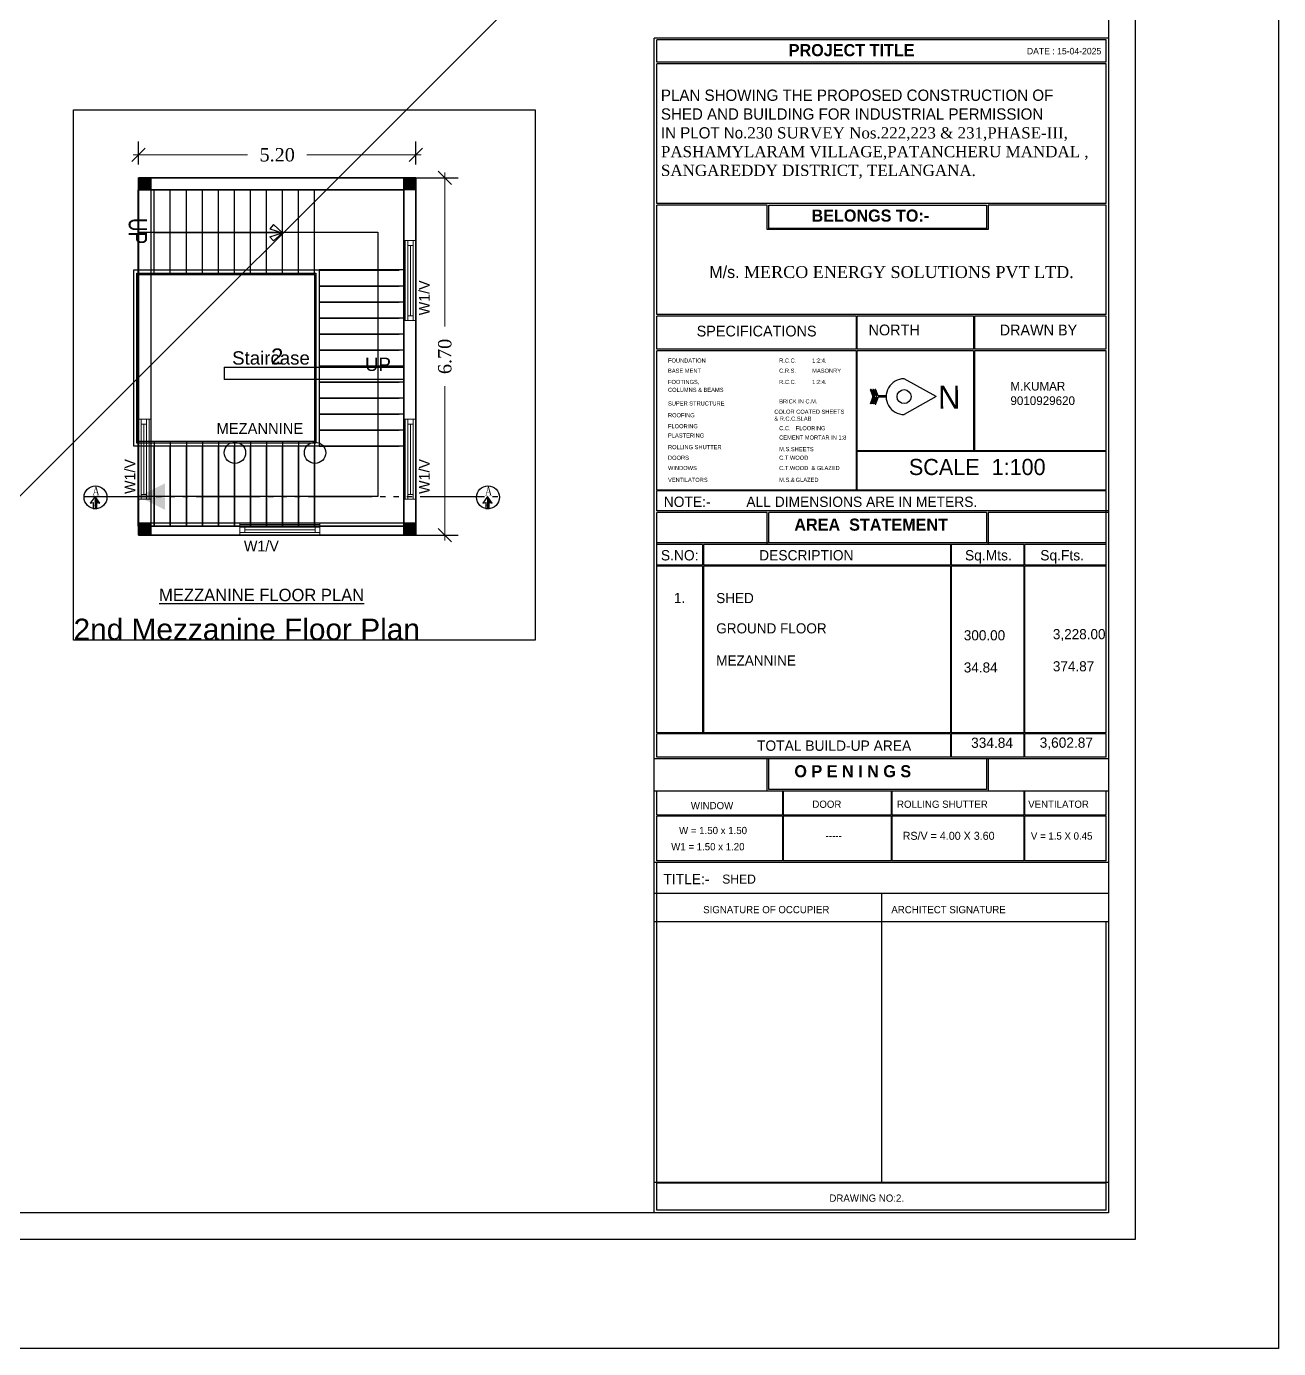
# Model space of a CAD drawing. Header units: metres. Extents: x 4203 to 4342, y -2959 to -2859.
# Drawn here: x 4313.82 to 4337.29, y -2916.38 to -2891.61 of the extents above; entities that cross this region are included whole.
import ezdxf

# ---------------------------------------------------------------- set-up
doc = ezdxf.new("R2010")
doc.units = ezdxf.units.M
doc.header["$LTSCALE"] = 0.1
doc.linetypes.add('ACAD_ISO06W100', pattern=[36, 24, -3, 0, -3, 0, -3, 0, -3])
doc.linetypes.add('PHANTOM2', pattern=[1.25, 0.625, -0.125, 0.125, -0.125, 0.125, -0.125])
doc.layers.get('0').update_dxf_attribs({"true_color": 0xffffff})
for name, color, linetype, true_color in [('__BN_BuildingPlan', 52, 'Continuous', 0xbdbd00), ('__BN_DirectionRef', 7, 'Continuous', 0x808000), ('__BN_FloorPlan', 153, 'Continuous', 0x7e9dbd), ('__BN_SpecialUseBUAOutline', 213, 'Continuous', 0xbd7ebd), ('__BN_StairCase', 6, 'Continuous', 0xff00ff), ('__BN_StaircaseDirection', 7, 'Continuous', 0xff7fff), ('__BN_UnitBUA', 191, 'Continuous', 0xd4aaff)]:
    doc.layers.add(name, color=color, linetype=linetype, true_color=true_color)
doc.layers.add('DW', color=21, linetype='Continuous', lineweight=9)
doc.styles.add('1000', font='swisscl.ttf')
doc.styles.add('1000F', font='swisscl.ttf', dxfattribs={"height": 1000})
doc.styles.add('2', font='swisscl.ttf', dxfattribs={"height": 2.5})
doc.styles.add('BuildNowFont', font='arial.ttf')
doc.styles.add('PreDCRFont', font='times.ttf', dxfattribs={"height": 0.25})
doc.styles.get("Standard").update_dxf_attribs({"font": 'times.ttf'})
doc.styles.add('style6', font='times.ttf')
doc.dimstyles.new('1000F', dxfattribs={"dimscale": 100, "dimtxt": 6, "dimasz": 3, "dimexe": 0, "dimexo": 0, "dimgap": 2, "dimtad": 3, "dimdec": 0, "dimzin": 3, "dimdsep": 46, "dimtxsty": '1000', "dimblk": 'OBLIQUE', "dimcen": 0, "dimdle": 0.1, "dimse1": 1, "dimse2": 1, "dimclrd": 256, "dimclre": 13, "dimclrt": 6, "dimadec": 0, "dimazin": 0, "dimtfac": 1, "dimtdec": 0, "dimtix": 1, "dimtofl": 0, "dimtmove": 2, "dimatfit": 3, "dimldrblk": 'OBLIQUE', "dimfxl": 2, "dimfxlon": 1, "dimtolj": 1, "dimtzin": 3, "dimlwd": -1, "dimlwe": -1, "dimarcsym": 0})
doc.dimstyles.new('PDCR-PLOT-INT', dxfattribs={"dimtxt": 0.25, "dimasz": 0.25, "dimexe": 0.25, "dimexo": 0.25, "dimgap": 0.25, "dimtad": 0, "dimzin": 0, "dimdsep": 46, "dimtxsty": 'PreDCRFont', "dimblk": 'OBLIQUE', "dimcen": 0.5, "dimdle": 0.1000000014901161, "dimadec": 0, "dimazin": 0, "dimtfac": 1, "dimtix": 1, "dimtofl": 0, "dimtmove": 1, "dimatfit": 1, "dimfxl": 1, "dimtolj": 1, "dimtzin": 0, "dimlwd": 15, "dimarcsym": 0})

# ---------------------------------------------------------------- blocks, each defined once
blk = doc.blocks.new('W W1 V')
at = {"layer": 'DW'}
for p, q in [((0, -0.2299999217502773), (0, 0)), ((1.5, -0.2299999217502773), (1.5, 0)), ((0, -0.02999992179684341), (1.5, -0.02999992175027727)), ((0, -0.2299999217968434), (3.673940397442059e-16, -0.02999992179684341)), ((0, -0.07999992179684341), (1.5, -0.07999992175027727)), ((0, -0.1799999217968434), (1.5, -0.1799999217502773)), ((0, -0.2299999217968434), (1.5, -0.2299999217502773)), ((0.0910640062461231, -0.07999992179684341), (0.0910640062461231, -0.1799999217968434)), ((0.0910640062461231, -0.1299999217968434), (1.408935993753877, -0.1299999217502773)), ((1.408935993753877, -0.07999992175027734), (1.408935993753876, -0.1799999217502773)), ((1.5, -0.2299999217502773), (1.5, -0.02999992175027727))]:
    blk.add_line(p, q, dxfattribs=at)
blk = doc.blocks.new('_Oblique')
at = {"color": 0, "linetype": 'ByBlock', "lineweight": -2}
blk.add_line((-0.5, -0.5), (0.5, 0.5), dxfattribs=at)
blk = doc.blocks.new('*D32')
at = {"color": 0, "lineweight": -2, "transparency": 16777216}
for p, q in [((4315.922834547734, -2894.189798440183), (4315.922834547734, -2893.763308273722)), ((4321.122834547717, -2894.189798440183), (4321.122834547717, -2893.763308273722))]:
    blk.add_line(p, q, dxfattribs=at)
at = {"color": 0, "lineweight": 15, "transparency": 16777216}
for p, q in [((4315.822834546244, -2894.013308273722), (4317.96524622761, -2894.013308273722)), ((4321.222834549207, -2894.013308273722), (4319.080422867841, -2894.013308273722))]:
    blk.add_line(p, q, dxfattribs=at)
at = {"layer": 'Defpoints', "color": 0, "transparency": 16777216}
for p in [(4315.922834547734, -2894.013308273722), (4315.922834547734, -2894.439798440183), (4321.122834547717, -2894.439798440183)]:
    blk.add_point(p, dxfattribs=at)
at = {"color": 0, "lineweight": 15, "transparency": 16777216, "xscale": 0.25, "yscale": 0.25, "zscale": 0.25, "rotation": 180}
blk.add_blockref('_Oblique', (4315.922834547734, -2894.013308273722), dxfattribs=at)
at = {"color": 0, "lineweight": 15, "transparency": 16777216, "xscale": 0.25, "yscale": 0.25, "zscale": 0.25}
blk.add_blockref('_Oblique', (4321.122834547717, -2894.013308273722), dxfattribs=at)
at = {"color": 0, "transparency": 16777216, "insert": (4318.522834547725, -2894.013308273722), "char_height": 0.25, "attachment_point": 5, "style": 'PreDCRFont'}
blk.add_mtext('\\A1;5.20', dxfattribs=at)
blk = doc.blocks.new('*D33')
at = {"color": 0, "lineweight": -2, "transparency": 16777216}
for p, q in [((4320.760092788291, -2894.439798440183), (4321.9154289764, -2894.439798440183)), ((4320.433584358505, -2901.139798440183), (4321.9154289764, -2901.139798440183))]:
    blk.add_line(p, q, dxfattribs=at)
at = {"color": 0, "lineweight": 15, "transparency": 16777216}
for p, q in [((4321.6654289764, -2894.339798438693), (4321.6654289764, -2897.231308894401)), ((4321.6654289764, -2901.239798441673), (4321.6654289764, -2898.348287985966))]:
    blk.add_line(p, q, dxfattribs=at)
at = {"layer": 'Defpoints', "color": 0, "transparency": 16777216}
for p in [(4320.510092788291, -2894.439798440183), (4320.183584358505, -2901.139798440183), (4321.6654289764, -2901.139798440183)]:
    blk.add_point(p, dxfattribs=at)
at = {"color": 0, "lineweight": 15, "transparency": 16777216, "xscale": 0.25, "yscale": 0.25, "zscale": 0.25}
for p, rotation in [((4321.6654289764, -2894.439798440183), 90), ((4321.6654289764, -2901.139798440183), 270)]:
    blk.add_blockref('_Oblique', p, dxfattribs=dict(at, rotation=rotation))
at = {"color": 0, "transparency": 16777216, "insert": (4321.665428976398, -2897.789798440184), "char_height": 0.25, "attachment_point": 5, "rotation": 90, "style": 'PreDCRFont'}
blk.add_mtext('\\A1;6.70', dxfattribs=at)

msp = doc.modelspace()

# ---------------------------------------------------------------- hatches: boundary and pattern name
h = msp.add_hatch(color=1)
h.dxf.hatch_style = 1
h.paths.add_polyline_path([(4316.152834547715, -2894.439798440183), (4315.922834547734, -2894.439798440183), (4315.922834547734, -2894.669798440164), (4316.152834547715, -2894.669798440164)])
h = msp.add_hatch(color=1)
h.dxf.hatch_style = 1
h.paths.add_polyline_path([(4316.152834547715, -2894.669798440164), (4316.152834547715, -2894.439798440183), (4315.922834547734, -2894.439798440183), (4315.922834547734, -2894.669798440164)])
h = msp.add_hatch(color=1)
h.dxf.hatch_style = 1
h.paths.add_polyline_path([(4321.122834547717, -2894.439798440183), (4320.892834547735, -2894.439798440183), (4320.892834547735, -2894.669798440164), (4321.122834547717, -2894.669798440164)])
h = msp.add_hatch(color=1)
h.dxf.hatch_style = 1
h.paths.add_polyline_path([(4321.122834547717, -2894.439798440183), (4320.892834547735, -2894.439798440183), (4320.892834547735, -2894.669798440164), (4321.122834547717, -2894.669798440164)])
h = msp.add_hatch(color=1)
h.dxf.hatch_style = 1
h.paths.add_polyline_path([(4321.122834547717, -2894.669798440164), (4321.122834547717, -2894.439798440183), (4320.892834547735, -2894.439798440183), (4320.892834547735, -2894.669798440164)])
at = {"linetype": 'PHANTOM2', "ltscale": 5}
h = msp.add_hatch(dxfattribs=at)
h.set_pattern_fill('ANSI31', color=21, scale=0.06441786726115702, angle=180)
h.set_pattern_definition([(224.9999999999999, (608207.5291589567, -248244.9098098904), (0.005693788846242371, -0.005693788846242382), [])])
h.paths.add_polyline_path([(4315.109349335149, -2900.4162173144), (4315.109224503223, -2900.642282832815), (4315.143043883498, -2900.642282851766), (4315.143043946802, -2900.529551584017), (4315.198553254509, -2900.539339404741)])
h = msp.add_hatch(dxfattribs=at)
h.set_pattern_fill('ANSI31', color=21, scale=0.06441786726115702, angle=180)
h.set_pattern_definition([(224.9999999999999, (608214.8835497377, -248244.9098098904), (0.005693788846242371, -0.005693788846242382), [])])
h.paths.add_polyline_path([(4322.463740116176, -2900.4162173144), (4322.46361528425, -2900.642282832815), (4322.497434664525, -2900.642282851766), (4322.497434727829, -2900.529551584017), (4322.552944035536, -2900.539339404741)])
h = msp.add_hatch(color=1)
h.dxf.hatch_style = 1
h.paths.add_polyline_path([(4316.152834547715, -2900.909798440201), (4315.922834547734, -2900.909798440201), (4315.922834547734, -2901.139798440182), (4316.152834547715, -2901.139798440182)])
h = msp.add_hatch(color=1)
h.dxf.hatch_style = 1
h.paths.add_polyline_path([(4321.122834547717, -2900.909798440201), (4320.892834547735, -2900.909798440201), (4320.892834547735, -2901.139798440182), (4321.122834547717, -2901.139798440182)])

# ---------------------------------------------------------------- linework, layer by layer
for p, q in [((4334.100665459494, -2891.824113071641), (4325.586786979319, -2891.824113071641)), ((4325.586786979319, -2913.836106667207), (4325.586786979319, -2891.824113071641)), ((4334.053587199372, -2891.855498578978), (4325.633865240169, -2891.855498580017)), ((4325.633865240169, -2892.275500549728), (4325.633865240169, -2891.855498580017)), ((4334.053587199372, -2892.275500551182), (4334.053587199372, -2891.855498578978)), ((4334.053587199372, -2892.275500551182), (4325.633865240169, -2892.275500549728)), ((4334.053587199372, -2892.306886058105), (4325.633865240169, -2892.306886057688)), ((4325.633865240169, -2894.926218900085), (4325.633865240169, -2892.306886057688)), ((4334.05358719854, -2894.926218899669), (4334.053587199372, -2892.306886058105)), ((4334.05358719854, -2894.926218899669), (4325.633865240169, -2894.926218899669)), ((4325.633865240169, -2897.004288615982), (4325.633865240169, -2894.957604406176)), ((4327.703829455081, -2894.957604406176), (4325.633865240169, -2894.957604406176)), ((4334.05358719854, -2894.957604406176), (4331.843098939587, -2894.957604406176)), ((4334.05358719854, -2897.004288615982), (4334.05358719854, -2894.957604406176)), ((4334.053587199372, -2897.004288615982), (4325.633865240169, -2897.004288615982)), ((4325.633865240169, -2897.653129637325), (4325.633865240169, -2897.035674124359)), ((4329.370994295158, -2897.035674124359), (4325.633865240169, -2897.035674124359)), ((4331.572536820076, -2897.035674124359), (4329.386687048437, -2897.035674124359)), ((4334.053587199372, -2897.035674124359), (4331.588229574317, -2897.035674124359)), ((4334.05358719854, -2897.653129638158), (4334.05358719854, -2897.035674124775)), ((4329.370994295158, -2897.653129637325), (4325.633865240169, -2897.653129637325)), ((4325.633865240169, -2900.294338822985), (4325.633865240169, -2897.684515144248)), ((4329.370994295158, -2897.684515144248), (4325.633865240169, -2897.684515144248)), ((4331.572536820076, -2897.653129637325), (4329.386687048437, -2897.653129637325)), ((4331.572536820076, -2897.684515144248), (4329.386687048437, -2897.684515144248)), ((4334.05358719854, -2897.653129637325), (4331.588229574317, -2897.653129637325)), ((4334.05358719854, -2897.684515144248), (4331.588229574317, -2897.684515144248)), ((4334.053587199372, -2899.551743478102), (4334.053587199372, -2897.684515144248)), ((4334.053587199372, -2900.294338822985), (4334.053587199372, -2899.567436231875)), ((4325.633865240169, -2900.680072449545), (4325.633865240169, -2900.310031576343)), ((4334.053587199372, -2904.845410958291), (4334.053587199372, -2900.310031576343)), ((4325.633865240169, -2904.845410958291), (4325.633865240169, -2900.711457956882)), ((4332.512707688064, -2901.312860215151), (4326.510133680617, -2901.312860215151)), ((4325.633865240169, -2905.301148222937), (4325.633865240169, -2904.861103712064)), ((4334.053587199372, -2905.301148222937), (4334.053587199372, -2904.861103712064)), ((4325.633865240169, -2906.388136980946), (4325.633865240169, -2905.933935987297)), ((4334.053587199372, -2906.388136980946), (4334.053587199372, -2905.933935987297)), ((4325.633865240169, -2907.238897175068), (4325.633865240169, -2906.403829734096)), ((4334.053587199372, -2907.238897174237), (4334.053587199372, -2906.403829734096)), ((4325.633865240169, -2913.267016428894), (4325.633865240169, -2907.27028268199)), ((4334.053587199372, -2913.267016428894), (4334.053587199372, -2908.382808572178)), ((4325.633865240169, -2913.789028407137), (4325.633865240169, -2913.282709182251)), ((4334.053587199372, -2913.789028407137), (4334.053587199372, -2913.282709182251)), ((4334.053587199372, -2913.789028407137), (4325.633865240169, -2913.789028407137)), ((4334.100665459494, -2913.836106667207), (4325.586786979319, -2913.836106667207))]:
    msp.add_line(p, q)
at = {"color": 6}
for p, q in [((4316.502919863674, -2894.439798440183, -0.1712973204666144), (4321.122834547717, -2894.439798440183)), ((4321.122834546785, -2894.669798440164), (4316.502919863674, -2894.669798440164)), ((4321.122834547717, -2897.99229843994), (4321.122834546785, -2894.669798440164)), ((4317.526584546987, -2897.992298439941), (4320.892834547716, -2897.99229843994, -0.02520143114965365)), ((4317.526584546987, -2897.992298439941), (4317.526584546987, -2898.222298439922, 0.1879708054523686)), ((4320.892834547716, -2898.222298439922), (4317.526584546986, -2898.222298439922, 0.1879708054523686))]:
    msp.add_line(p, q, dxfattribs=at)
at = {"ltscale": 1500}
for p, q in [((4315.920334547167, -2896.256048440117), (4315.920334547167, -2894.669798440182)), ((4316.220334547167, -2896.256048440117), (4316.220334547167, -2894.669798440182)), ((4316.520334547447, -2896.256048440117), (4316.520334547447, -2894.669798440182)), ((4316.820334547726, -2896.256048440117), (4316.820334547726, -2894.669798440182)), ((4317.12033454754, -2896.256048440117), (4317.12033454754, -2894.669798440182)), ((4317.420334547819, -2896.256048440117), (4317.420334547819, -2894.669798440182)), ((4317.720334547633, -2896.256048440117), (4317.720334547633, -2894.669798440182)), ((4318.020334547912, -2896.256048440117), (4318.020334547912, -2894.669798440182)), ((4318.320334547726, -2896.256048440117), (4318.320334547726, -2894.669798440182)), ((4318.620334548005, -2896.256048440117), (4318.620334548005, -2894.669798440182)), ((4318.920334547819, -2896.256048440117), (4318.920334547819, -2894.669798440182)), ((4319.220334548098, -2896.256048440117), (4319.220334548098, -2894.669798440182)), ((4318.455641464391, -2895.319057870073, -0.08591255762834782), (4318.384485921883, -2895.396131285814, -0.08591255762834782)), ((4318.384485921883, -2895.396131285814, -0.08591255762834782), (4318.620334548005, -2895.471105442265)), ((4318.384485921883, -2895.546079598249, -0.08591255762834782), (4318.620334548005, -2895.471105442265)), ((4318.620334548005, -2895.471105442265), (4318.455641464391, -2895.319057870073, -0.08591255762834782)), ((4318.620334548005, -2895.471105442265), (4318.455641464391, -2895.623153013991, -0.08591255762834782)), ((4318.455641464391, -2895.623153013991, -0.08591255762834782), (4318.384485921883, -2895.546079598249, -0.08591255762834782)), ((4320.892834547735, -2896.169798440182), (4319.3065845478, -2896.169798440182)), ((4320.892834547735, -2896.469798440462), (4319.3065845478, -2896.469798440462)), ((4320.892834547735, -2896.769798440275), (4319.3065845478, -2896.769798440275)), ((4320.892834547735, -2897.069798440555), (4319.3065845478, -2897.069798440555)), ((4320.892834547735, -2897.369798440368), (4319.3065845478, -2897.369798440368)), ((4320.892834547735, -2897.669798440648), (4319.3065845478, -2897.669798440648)), ((4320.892834547735, -2897.969798440462), (4319.3065845478, -2897.969798440462)), ((4320.892834547735, -2898.269798440741), (4319.3065845478, -2898.269798440741)), ((4320.892834547735, -2898.569798440555), (4319.3065845478, -2898.569798440555)), ((4320.892834547735, -2898.869798440834), (4319.3065845478, -2898.869798440834)), ((4320.892834547735, -2899.169798441113), (4319.3065845478, -2899.169798441113)), ((4315.920334548098, -2899.383548441179), (4315.920334548098, -2900.969798441114)), ((4316.220334548098, -2899.383548441179), (4316.220334548098, -2900.969798441114)), ((4316.520334548378, -2899.383548441179), (4316.520334548378, -2900.969798441114)), ((4316.820334548657, -2899.383548441179), (4316.820334548657, -2900.969798441114)), ((4317.120334548471, -2899.383548441179), (4317.120334548471, -2900.969798441114)), ((4317.42033454875, -2899.383548441179), (4317.42033454875, -2900.969798441114)), ((4317.720334548564, -2899.383548441179), (4317.720334548564, -2900.969798441114)), ((4318.020334548843, -2899.383548441179), (4318.020334548843, -2900.969798441114)), ((4318.320334548657, -2899.383548441179), (4318.320334548657, -2900.969798441114)), ((4318.620334548937, -2899.383548441179), (4318.620334548937, -2900.969798441114)), ((4318.92033454875, -2899.383548441179), (4318.92033454875, -2900.969798441114)), ((4319.22033454903, -2899.383548441179), (4319.22033454903, -2900.969798441114)), ((4320.892834547735, -2899.469798441114), (4319.3065845478, -2899.469798441114))]:
    msp.add_line(p, q, dxfattribs=at)
at = {"color": 21, "linetype": 'ACAD_ISO06W100', "ltscale": 0.5}
msp.add_line((4314.904908752193, -2900.414951433288), (4322.6861651401, -2900.414951481853), dxfattribs=at)
at = {"color": 21, "linetype": 'PHANTOM2', "ltscale": 5}
for p, q in [((4315.109349334948, -2900.416217314401), (4315.019895867357, -2900.539339304543)), ((4315.109349334948, -2900.416217314401), (4315.109224503223, -2900.642282832816)), ((4315.198553254509, -2900.539339404742), (4315.109349334948, -2900.416217314401)), ((4322.463740115975, -2900.416217314401), (4322.374286648384, -2900.539339304543)), ((4322.463740115975, -2900.416217314401), (4322.46361528425, -2900.642282832816)), ((4322.552944035536, -2900.539339404742), (4322.463740115975, -2900.416217314401)), ((4315.019895867357, -2900.539339304543), (4315.075405186152, -2900.529551546115)), ((4315.075405186152, -2900.529551546115), (4315.075405122848, -2900.642282813764)), ((4315.075405122848, -2900.642282813764), (4315.143043883396, -2900.642282851767)), ((4315.143043946802, -2900.529551584018), (4315.198553254509, -2900.539339404742)), ((4315.143043883396, -2900.642282851767), (4315.143043946802, -2900.529551584018)), ((4322.374286648384, -2900.539339304543), (4322.429795967179, -2900.529551546115)), ((4322.429795967179, -2900.529551546115), (4322.429795903875, -2900.642282813764)), ((4322.429795903875, -2900.642282813764), (4322.497434664423, -2900.642282851767)), ((4322.497434727829, -2900.529551584018), (4322.552944035536, -2900.539339404742)), ((4322.497434664423, -2900.642282851767), (4322.497434727829, -2900.529551584018))]:
    msp.add_line(p, q, dxfattribs=at)
for points in [[(4282.907733216945, -2861.114732903607), (4334.600665459494, -2861.114732903607), (4334.600665459494, -2914.336106667207), (4282.907733216945, -2914.336106667207)], [(4283.407733216945, -2861.614732903607), (4334.100665459494, -2861.614732903607), (4334.100665459494, -2913.836106667207), (4283.407733216945, -2913.836106667207)], [(4327.735214961846, -2894.957604406176), (4331.811713432096, -2894.957604406176), (4331.811713432096, -2895.38976607829), (4327.735214961846, -2895.38976607829)]]:
    msp.add_lwpolyline(points, close=True)
at = {"color": 6}
msp.add_lwpolyline([(4315.922834547734, -2894.439798440183), (4315.922834547734, -2901.139798440182), (4321.122834547735, -2901.139798440182), (4321.122834547735, -2894.439798440183)], close=True, dxfattribs=at)
at = {"color": 1}
for points in [[(4315.922834547734, -2894.439798440183), (4316.152834547715, -2894.439798440183), (4316.152834547715, -2894.669798440164), (4315.922834547734, -2894.669798440164)], [(4316.152834547715, -2894.439798440183), (4316.152834547715, -2894.669798440164), (4315.922834547734, -2894.669798440164), (4315.922834547734, -2894.439798440183)], [(4320.892834547735, -2894.439798440183), (4321.122834547717, -2894.439798440183), (4321.122834547717, -2894.669798440164), (4320.892834547735, -2894.669798440164)], [(4320.892834547735, -2894.439798440183), (4321.122834547717, -2894.439798440183), (4321.122834547717, -2894.669798440164), (4320.892834547735, -2894.669798440164)], [(4321.122834547717, -2894.439798440183), (4321.122834547717, -2894.669798440164), (4320.892834547735, -2894.669798440164), (4320.892834547735, -2894.439798440183)], [(4315.922834547734, -2900.909798440201), (4316.152834547715, -2900.909798440201), (4316.152834547715, -2901.139798440182), (4315.922834547734, -2901.139798440182)], [(4320.892834547735, -2900.909798440201), (4321.122834547717, -2900.909798440201), (4321.122834547717, -2901.139798440182), (4320.892834547735, -2901.139798440182)]]:
    msp.add_lwpolyline(points, close=True, dxfattribs=at)
at = {"ltscale": 1500}
for points in [[(4315.920334548098, -2900.969798441114), (4320.892834547735, -2900.969798441114), (4320.892834547735, -2894.669798440183), (4315.920334548098, -2894.669798440183)], [(4319.3065845478, -2896.169798440182), (4319.306584548732, -2899.469798441114), (4315.834084548396, -2899.469798441114), (4315.834084547465, -2896.169798440182)], [(4319.220334548098, -2896.256048440117), (4319.22033454903, -2899.383548441179), (4315.920334548098, -2899.383548441179), (4315.920334547167, -2896.256048440117)]]:
    msp.add_lwpolyline(points, close=True, dxfattribs=at)
at = {"color": 6}
msp.add_lwpolyline([(4320.892834547735, -2897.99229843994), (4320.892834547735, -2894.669798440183), (4316.152834547734, -2894.669798440183), (4316.152834547734, -2900.909798440182), (4320.892834547735, -2900.909798440182), (4320.892834547735, -2898.222298439922)], dxfattribs=at)
for points in [[(4331.843098939587, -2894.957604406176), (4331.843098939587, -2895.411492039613), (4327.703829455081, -2895.411492039613), (4327.703829455081, -2894.957604406176)], [(4329.370994295158, -2897.035674124359), (4329.370994295158, -2897.653129637325)], [(4329.386687048437, -2897.035674124359), (4329.386687048437, -2897.653129637325)], [(4331.572536820076, -2897.035674124359), (4331.572536820076, -2897.653129637325)], [(4331.588229574317, -2897.035674124359), (4331.588229574317, -2897.653129637325)], [(4329.370994295158, -2897.684515144663), (4329.370994295158, -2900.294338822985)], [(4329.386687048437, -2897.684515144663), (4329.386687048437, -2899.551743478102)], [(4331.572536820076, -2897.684515144663), (4331.572536820076, -2899.551743478102)], [(4331.588229574317, -2897.684515144663), (4331.588229574317, -2899.551743478102)], [(4329.386687048437, -2899.551743478102), (4334.053587199372, -2899.551743478102)], [(4329.386687048437, -2899.567436231875), (4329.386687048437, -2900.294338822985)], [(4329.386687048437, -2899.567436231875), (4334.053587199372, -2899.567436231875)], [(4329.370994295158, -2900.294338822985), (4325.633865240169, -2900.294338822985)], [(4334.053587199372, -2900.310031576343), (4325.633865240169, -2900.310031576343)], [(4334.053587199372, -2900.294338822985), (4329.386687048437, -2900.294338822985)], [(4334.100665459494, -2900.680072449545), (4325.633865240169, -2900.680072449545)], [(4331.843098939587, -2900.680072449545), (4331.843098939587, -2900.680874418117)], [(4327.703829455081, -2900.711457956882), (4325.633865240169, -2900.711457956882)], [(4327.703829455081, -2901.312860215151), (4327.703829455081, -2900.711457956882)], [(4331.811713432096, -2900.711457956882), (4327.735214961846, -2900.711457956882)], [(4327.735214961846, -2901.281474707814), (4327.735214961846, -2900.711457956882)], [(4331.811713432096, -2900.711457956882), (4331.811713432096, -2901.281474707814)], [(4334.100665459494, -2900.711457956882), (4331.843098939587, -2900.711457956882)], [(4331.843098939587, -2900.711457956882), (4331.843098939587, -2901.312860215151)], [(4334.053587199372, -2901.281474707814), (4325.633865240169, -2901.281474707814)], [(4326.494440927208, -2901.312860215151), (4325.633865240169, -2901.312860215151)], [(4326.494440927208, -2901.312860215151), (4326.494440927208, -2901.701323913967)], [(4326.510133680617, -2901.312860215151), (4326.510133680617, -2901.701323913967)], [(4331.137153854236, -2901.312860215151), (4331.137153854236, -2901.701323913967)], [(4331.152846607644, -2901.312860215151), (4331.152846607644, -2901.701323913967)], [(4332.512707688064, -2901.312860215151), (4332.512707688064, -2901.701323913967)], [(4334.053587199372, -2901.312860215151), (4332.528400441473, -2901.312860215151)], [(4332.528400441473, -2901.312860215151), (4332.528400441473, -2901.701323913967)], [(4326.494440927208, -2901.701323913967), (4325.633865240169, -2901.701323913967)], [(4326.494440927208, -2901.717016667116), (4325.633865240169, -2901.717016667116)], [(4326.494440927208, -2901.717016667116), (4326.494440927208, -2904.845410958291)], [(4331.137153854236, -2901.701323913967), (4326.510133680617, -2901.701323913967)], [(4326.510133680617, -2901.717016667116), (4326.510133680617, -2904.845410958291)], [(4331.137153854236, -2901.717016667116), (4326.510133680617, -2901.717016667116)], [(4331.137153854236, -2901.717016667116), (4331.137153854236, -2904.845410958291)], [(4332.512707688064, -2901.701323913967), (4331.152846607644, -2901.701323913967)], [(4332.512707688064, -2901.717016667116), (4331.152846607644, -2901.717016667116)], [(4331.152846607644, -2901.717016667116), (4331.152846607644, -2904.845410958291)], [(4332.512707688064, -2901.717016667116), (4332.512707688064, -2904.845410958291)], [(4334.053587199372, -2901.701323913967), (4332.528400441473, -2901.701323913967)], [(4334.053587199372, -2901.717016667116), (4332.528400441473, -2901.717016667116)], [(4332.528400441473, -2901.717016667116), (4332.528400441473, -2904.845410958291)], [(4326.494440927208, -2904.845410958291), (4325.633865240169, -2904.845410958291)], [(4331.137153854236, -2904.861103712064), (4325.633865240169, -2904.861103712064)], [(4331.137153854236, -2904.845410958291), (4326.510133680617, -2904.845410958291)], [(4331.137153854236, -2904.861103712064), (4331.137153854236, -2905.301148222937)], [(4332.512707688064, -2904.845410958291), (4331.152846607644, -2904.845410958291)], [(4331.152846607644, -2904.861103712064), (4331.152846607644, -2905.301148222937)], [(4332.512707688064, -2904.861103712064), (4331.152846607644, -2904.861103712064)], [(4332.512707688064, -2904.861103712064), (4332.512707688064, -2905.301148222937)], [(4334.053587199372, -2904.845410958291), (4332.528400441473, -2904.845410958291)], [(4332.528400441473, -2904.861103712064), (4332.528400441473, -2905.301148222937)], [(4334.053587199372, -2904.861103712064), (4332.528400441473, -2904.861103712064)], [(4334.100665459494, -2905.332533730274), (4325.586786979319, -2905.332533730274)], [(4331.137153854236, -2905.301148222937), (4325.633865240169, -2905.301148222937)], [(4327.703829455081, -2905.933935988545), (4327.703829455081, -2905.332533730274)], [(4331.811713432096, -2905.332533730274), (4331.811713432096, -2905.902550480792), (4327.735214961846, -2905.902550480792), (4327.735214961846, -2905.332533730274)], [(4332.512707688064, -2905.301148222937), (4331.152846607644, -2905.301148222937)], [(4331.843098939587, -2905.332533730274), (4331.843098939587, -2905.933935988545)], [(4334.053587199372, -2905.301148222937), (4332.528400441473, -2905.301148222937)], [(4334.100665459494, -2905.933935988545), (4325.586786979319, -2905.933935988545)], [(4327.989287226984, -2905.933935987714), (4327.989287226984, -2906.388136981778)], [(4328.004979980288, -2905.933935987714), (4328.004979980288, -2906.388136981778)], [(4330.026517114494, -2905.933935987714), (4330.026517114494, -2906.388136981778)], [(4330.042209868759, -2905.933935987714), (4330.042209868759, -2906.388136981778)], [(4332.512707688064, -2905.933935987714), (4332.512707688064, -2906.388136981778)], [(4332.528400441473, -2905.933935987714), (4332.528400441473, -2906.388136981778)], [(4327.989287226984, -2906.388136981778), (4325.633865240169, -2906.388136981778)], [(4330.026517114494, -2906.388136981778), (4328.004979980288, -2906.388136981778)], [(4332.512707688064, -2906.388136981778), (4330.042209868759, -2906.388136981778)], [(4334.05358719854, -2906.388136981778), (4332.528400441473, -2906.388136981778)], [(4327.989287226984, -2906.40382973555), (4325.633865240169, -2906.40382973555)], [(4327.989287226984, -2906.40382973555), (4327.989287226984, -2907.238897175068)], [(4330.026517114494, -2906.40382973555), (4328.004979980288, -2906.40382973555)], [(4328.004979980288, -2906.40382973555), (4328.004979980288, -2907.238897175068)], [(4330.026517114494, -2906.40382973555), (4330.026517114494, -2907.238897175068)], [(4332.512707688064, -2906.40382973555), (4330.042209868759, -2906.40382973555)], [(4330.042209868759, -2906.40382973555), (4330.042209868759, -2907.238897175068)], [(4332.512707688064, -2906.40382973555), (4332.512707688064, -2907.238897175068)], [(4334.05358719854, -2906.40382973555), (4332.528400441473, -2906.40382973555)], [(4332.528400441473, -2906.40382973555), (4332.528400441473, -2907.238897175068)], [(4334.100665459494, -2907.27028268199), (4325.586786979319, -2907.27028268199)], [(4327.989287226984, -2907.238897175068), (4325.633865240169, -2907.238897175068)], [(4330.026517114494, -2907.238897175068), (4328.004979980288, -2907.238897175068)], [(4332.512707688064, -2907.238897175068), (4330.042209868759, -2907.238897175068)], [(4334.05358719854, -2907.238897175068), (4332.528400441473, -2907.238897175068)], [(4334.100665459494, -2907.854242240596), (4325.586786979319, -2907.854242240596)], [(4329.843726219356, -2907.854242240596), (4329.843726219356, -2913.282709182251)], [(4334.100665459494, -2908.382808572178), (4325.586786979319, -2908.382808572178)], [(4334.100665459494, -2913.267016428894), (4325.586786979319, -2913.267016428894)], [(4334.053587199372, -2913.282709182251), (4325.633865240169, -2913.282709182251)]]:
    msp.add_lwpolyline(points)
at = {"color": 116, "ltscale": 1500, "true_color": 0x136734}
msp.add_lwpolyline([(4319.249084547689, -2896.227298440294), (4319.24908454862, -2899.412298441002), (4315.891584548042, -2899.412298441002), (4315.891584547111, -2896.227298440294)], close=True, dxfattribs=at)
at = {"linetype": 'Continuous'}
for points in [[(4330.868688594763, -2898.54157604743), (4330.268421675701, -2898.20789882808)], [(4329.641366972301, -2898.675742934322), (4329.682943852095, -2898.55552807967), (4329.682878143671, -2898.530828784973), (4329.640670488602, -2898.413941216366)], [(4329.697369084513, -2898.530790234127), (4329.697356447852, -2898.526040275161), (4329.656862350209, -2898.413898140441)], [(4329.724723178439, -2898.530717462736), (4329.684369493975, -2898.41896417693)], [(4329.739214118397, -2898.530678911776), (4329.739201481734, -2898.525928952809), (4329.698707386858, -2898.413786818082)], [(4329.766568212293, -2898.530606140385), (4329.724360557196, -2898.413718571779)], [(4329.78105915499, -2898.530567589417), (4329.781046518327, -2898.525817630447), (4329.740552421626, -2898.413675495725)], [(4329.657474459857, -2898.675700083212), (4329.697447121388, -2898.560123644902), (4329.697434792911, -2898.55548952883)], [(4329.683212006126, -2898.67563161197), (4329.724788886863, -2898.555416757431)], [(4329.724723178439, -2898.530717462736), (4329.697369084513, -2898.530790234127)], [(4329.724788886863, -2898.555416757431), (4329.697434792911, -2898.55548952883)], [(4329.699319494653, -2898.675588760855), (4329.739292155271, -2898.56001232255), (4329.739279826794, -2898.555378206475)], [(4329.725057040894, -2898.675520289734), (4329.766633920718, -2898.555305435076)], [(4329.766568212293, -2898.530606140385), (4329.739214118397, -2898.530678911776)], [(4329.766633920718, -2898.555305435076), (4329.739279826794, -2898.555378206475)], [(4329.741164528507, -2898.675477438504), (4329.781137191892, -2898.559901000188), (4329.781124863414, -2898.555266884116)], [(4329.934004865378, -2898.530160700846), (4329.78105915499, -2898.530567589417)], [(4329.934070573803, -2898.554859995545), (4329.781124863414, -2898.555266884116)], [(4330.868688594763, -2898.54157604743), (4330.270205553939, -2898.878442357885)]]:
    msp.add_lwpolyline(points, dxfattribs=at)
msp.add_circle((4330.269313615276, -2898.543170592865), 0.1309013222039405, dxfattribs=at)
at = {"color": 21, "ltscale": 0.5}
for centre in [(4315.118341554062, -2900.4287581593), (4322.472732335089, -2900.4287581593)]:
    msp.add_circle(centre, 0.2138789063862437, dxfattribs=at)
at = {"linetype": 'Continuous'}
for centre, radius, start, end in [((4330.269313615276, -2898.543170592865), 0.3352729514391899, 90.1524263192063, 270.1524263192063), ((4329.648766419419, -2898.413919678401), 0.008095960084534417, 0.1524263025162585, 180.1524263025163), ((4329.690611453246, -2898.413808356051), 0.008095960084534417, 0.1524263025162585, 219.5564913911586), ((4329.732456490808, -2898.413697033804), 0.008095960084534417, 0.1524263025162585, 180.1524263025163), ((4329.675209238691, -2898.660235586025), 0.008053772532117363, 177.3836274855296, 357.3836138951538), ((4329.717010802147, -2898.662145762747), 0.008053771895227834, 177.3836025660253, 357.3836138951538), ((4329.733110785613, -2898.675498864), 0.008053772532117363, 180.1524387589618, 0.1524251686009412)]:
    msp.add_arc(centre, radius, start, end, dxfattribs=at)
at = {"layer": '__BN_BuildingPlan'}
msp.add_lwpolyline([(4281.291294574289, -2859.346077010122), (4337.286790293632, -2859.346077010122), (4337.286790293632, -2916.381220890005), (4281.291294574289, -2916.381220890005)], close=True, dxfattribs=at)
at = {"layer": '__BN_DirectionRef'}
for centre in [(4317.731598069956, -2899.595534747564), (4319.231598069956, -2899.595534747564)]:
    msp.add_circle(centre, 0.2, dxfattribs=at)
at = {"layer": '__BN_FloorPlan'}
msp.add_lwpolyline([(4314.703799335809, -2893.167453233788), (4323.358911081717, -2893.167453233788), (4323.358911081717, -2903.106660945961), (4314.703799335809, -2903.106660945961)], close=True, dxfattribs=at)
at = {"layer": '__BN_SpecialUseBUAOutline'}
msp.add_lwpolyline([(4315.922834547734, -2894.439798440183), (4321.122834547735, -2894.439798440183), (4321.122834547735, -2901.139798440183), (4315.922834547734, -2901.139798440183)], close=True, dxfattribs=at)
at = {"layer": '__BN_StairCase'}
msp.add_lwpolyline([(4315.920334547167, -2894.669798440183), (4320.892834547735, -2894.669798440183), (4320.892834547735, -2900.969798441114), (4315.920334547167, -2900.969798441114)], close=True, dxfattribs=at)
for points in [[(4315.922834546803, -2896.169798440183), (4315.922834546803, -2894.669798440183)], [(4316.220334547167, -2896.169798440183), (4316.220334547167, -2894.669798440183)], [(4316.520334547447, -2896.169798440183), (4316.520334547447, -2894.669798440183)], [(4316.820334547726, -2896.169798440183), (4316.820334547726, -2894.669798440183)], [(4317.12033454754, -2896.169798440183), (4317.12033454754, -2894.669798440183)], [(4317.420334547819, -2896.169798440183), (4317.420334547819, -2894.669798440183)], [(4317.720334547633, -2896.169798440183), (4317.720334547633, -2894.669798440183)], [(4318.020334547912, -2896.169798440183), (4318.020334547912, -2894.669798440183)], [(4318.320334547726, -2896.169798440183), (4318.320334547726, -2894.669798440183)], [(4318.620334548005, -2896.169798440183), (4318.620334548005, -2894.669798440183)], [(4318.920334547819, -2896.169798440183), (4318.920334547819, -2894.669798440183)], [(4319.220334548098, -2896.169798440183), (4319.220334548098, -2894.669798440183)], [(4319.306584548732, -2896.172298439818), (4320.806584548732, -2896.172298439818)], [(4319.306584548732, -2896.469798440182), (4320.806584548732, -2896.469798440182)], [(4319.306584548732, -2896.769798440462), (4320.806584548732, -2896.769798440462)], [(4319.306584548732, -2897.069798440741), (4320.806584548732, -2897.069798440741)], [(4319.306584548732, -2897.369798440555), (4320.806584548732, -2897.369798440555)], [(4319.306584548732, -2897.669798440834), (4320.806584548732, -2897.669798440834)], [(4319.306584548732, -2897.969798440648), (4320.806584548732, -2897.969798440648)], [(4319.306584548732, -2898.269798440927), (4320.806584548732, -2898.269798440927)], [(4319.306584548732, -2898.569798440741), (4320.806584548732, -2898.569798440741)], [(4319.306584548732, -2898.869798441021), (4320.806584548732, -2898.869798441021)], [(4319.306584548732, -2899.169798440834), (4320.806584548732, -2899.169798440834)], [(4315.922834547734, -2900.969798441114), (4315.922834547734, -2899.469798441114)], [(4316.220334548098, -2900.969798441114), (4316.220334548098, -2899.469798441114)], [(4316.520334548378, -2900.969798441114), (4316.520334548378, -2899.469798441114)], [(4316.820334548657, -2900.969798441114), (4316.820334548657, -2899.469798441114)], [(4317.120334548471, -2900.969798441114), (4317.120334548471, -2899.469798441114)], [(4317.42033454875, -2900.969798441114), (4317.42033454875, -2899.469798441114)], [(4317.720334548564, -2900.969798441114), (4317.720334548564, -2899.469798441114)], [(4318.020334548843, -2900.969798441114), (4318.020334548843, -2899.469798441114)], [(4318.320334548657, -2900.969798441114), (4318.320334548657, -2899.469798441114)], [(4318.620334548937, -2900.969798441114), (4318.620334548937, -2899.469798441114)], [(4318.92033454875, -2900.969798441114), (4318.92033454875, -2899.469798441114)], [(4319.22033454903, -2900.969798441114), (4319.22033454903, -2899.469798441114)], [(4319.306584548732, -2899.469798441114), (4320.806584548732, -2899.469798441114)]]:
    msp.add_lwpolyline(points, dxfattribs=at)
at = {"layer": '__BN_StaircaseDirection'}
msp.add_lwpolyline([(4315.920334547167, -2895.46292344015), (4320.411282211853, -2895.46292344015), (4320.411282180946, -2900.41495147471), (4315.922834547734, -2900.414951446696)], dxfattribs=at)
msp.add_solid([(4315.922834547734, -2900.414951446696), (4316.422834546173, -2900.664951449817), (4316.422834549295, -2900.164951449817)], dxfattribs=at)
at = {"layer": '__BN_UnitBUA'}
msp.add_lwpolyline([(4315.922834547734, -2894.439798440183), (4321.122834547717, -2894.439798440183), (4321.122834547717, -2901.139798440183), (4315.922834547734, -2901.139798440183)], close=True, dxfattribs=at)

# ---------------------------------------------------------------- block references
at = {"xscale": -1, "rotation": 90}
for p in [(4320.892834625938, -2895.617264321498), (4320.892834625938, -2898.964911148621)]:
    msp.add_blockref('W W1 V', p, dxfattribs=at)
at = {"rotation": 270}
msp.add_blockref('W W1 V', (4316.152834626195, -2898.964911148621), dxfattribs=at)
at = {"xscale": -1}
msp.add_blockref('W W1 V', (4319.323950204406, -2900.909798440182), dxfattribs=at)

# ---------------------------------------------------------------- texts
at = {"style": '2', "width": 0.75}
for p in [(4327.387301049345, -2897.898772227303), (4327.387301049345, -2898.065519610331), (4327.387301049345, -2898.283855375021), (4327.387301049345, -2898.67742862085), (4327.387301049345, -2898.946970002371), (4327.387301049345, -2899.134910464692), (4327.387301049345, -2899.322891558746), (4327.387301049345, -2899.541712436152), (4327.387301049345, -2899.723972055777), (4327.387301049345, -2899.905885693187), (4327.387301049345, -2900.121477305374)]:
    msp.add_text(':', height=0.05400220653633708, dxfattribs=at).set_placement(p)
at = {"color": 21, "linetype": 'PHANTOM2', "ltscale": 5, "width": 0.75}
for p in [(4315.062974475634, -2900.394387313789), (4322.417365256661, -2900.394387313789)]:
    msp.add_text('A', height=0.1601915640619495, dxfattribs=at).set_placement(p)
at = {"attachment_point": 1}
for s, width, gutter_width, insert, char_height in [('{\\fCalisto MT|b1|i0|c0|p18;PROJECT TITLE  }', 724.7792327434483, 8.75, (4328.108068160297, -2891.936519391896), 0.2265831961284341), ('{\\fCalisto MT|b0|i0|c0|p18;DATE : 15-04-2025}', 25.10442028342125, 8.75, (4332.571321640501, -2892.007681448173), 0.1209285314661857), ('{\\fCalisto MT|b1|i0|c0|p18;BELONGS TO:-}', 962.6862873889817, 8.75, (4328.535360161654, -2895.037051680888), 0.2265831961284341), ('{\\fCalisto MT|b0|i0|c0|p18;SPECIFICATIONS}', 25.10442028342125, 8.75, (4326.383521568069, -2897.213444314901), 0.2015475524436427), ('{\\fCalisto MT|b0|i0|c0|p18;NORTH}', 25.10442028342125, 8.75, (4329.60493663481, -2897.193004715454), 0.2015475524436427), ('{\\fCalisto MT|b0|i0|c0|p18;DRAWN BY}', 410.1901668660769, 8.75, (4332.061277798553, -2897.193004715454), 0.2015475524436427), ('{\\fCalisto MT|b0|i0|c0|p18;FOUNDATION}', 25.10442028342125, 8.75, (4325.846307136729, -2897.827847368482), 0.07739426013835879), ('{\\fCalisto MT|b0|i0|c0|p18;R.C.C.^I1:2:4.}', 25.10442028342125, 8.75, (4327.929007446591, -2897.827847368482), 0.07739426013835879), ('{\\fCalisto MT|b0|i0|c0|p18;BASE MENT}', 25.10442028342125, 8.75, (4325.846307136729, -2898.018937680959), 0.07739426013835879), ('{\\fCalisto MT|b0|i0|c0|p18;C.R.S.^IMASONRY }', 25.10442028342125, 8.75, (4327.929007446591, -2898.018937680959), 0.07739426013835879), ('{\\fCalisto MT|b0|i0|c0|p18;COLUMNS & BEAMS}', 25.10442028342125, 8.75, (4325.846307136729, -2898.376912507493), 0.07739426013835879), ('{\\fCalisto MT|b0|i0|c0|p18;FOOTINGS,}', 25.10442028342125, 8.75, (4325.846307136729, -2898.228638521601), 0.07739426013835879), ('{\\fCalisto MT|b0|i0|c0|p18;R.C.C.^I1:2:4.}', 25.10442028342125, 8.75, (4327.929007446591, -2898.228638521601), 0.07739426013835879), ('{\\fCalisto MT|b0|i0|c0|p18;M.KUMAR\\P9010929620}', 25.10442028342125, 8.75, (4332.262569575886, -2898.265904447787, 102.1721724616002), 0.1626786653359256), ('{\\fCalisto MT|b0|i0|c0|p18;SUPER STRUCTURE}', 25.10442028342125, 8.75, (4325.846307136729, -2898.631689483998), 0.07739426013835879), ('{\\fCalisto MT|b0|i0|c0|p18;BRICK IN C.M.}', 25.10442028342125, 8.75, (4327.929007446591, -2898.593493583835), 0.07739426013835879), ('{\\fCalisto MT|b0|i0|c0|p18;ROOFING}', 25.10442028342125, 8.75, (4325.846307136729, -2898.852516533595), 0.07739426013835879), ('{\\fCalisto MT|b0|i0|c0|p18;COLOR COATED SHEETS \\P& R.C.C.SLAB}', 25.10442028342125, 8.75, (4327.838410247651, -2898.787537824512), 0.07739426013835879), ('\\pxqc;{\\fCalisto MT|b0|i0|c0|p18;MEZANNINE}', 38.99599015328567, 12.5, (4298.700251855981, -2899.037426502867, 0.0004936334894149067), 0.2060812758726779), ('{\\fCalisto MT|b0|i0|c0|p18;FLOORING }', 25.10442028342125, 8.75, (4325.846307136729, -2899.058157012841), 0.07739426013835879), ('{\\fCalisto MT|b0|i0|c0|p18;C.C.^IFLOORING }', 25.10442028342125, 8.75, (4327.929007446591, -2899.095682034242), 0.07739426013835879), ('{\\fCalisto MT|b0|i0|c0|p18;PLASTERING}', 25.10442028342125, 8.75, (4325.846307136729, -2899.232757475098), 0.07739426013835879), ('{\\fCalisto MT|b0|i0|c0|p18;ROLLING SHUTTER}', 25.10442028342125, 8.75, (4325.846307136729, -2899.450404663153), 0.07739426013835879), ('{\\fCalisto MT|b0|i0|c0|p18;CEMENT MORTAR IN 1:8}', 25.10442028342125, 8.75, (4327.929007446591, -2899.270282496499), 0.07739426013835879), ('{\\fCalisto MT|b0|i0|c0|p18;DOORS}', 25.10442028342125, 8.75, (4325.846307136729, -2899.649737745728), 0.07739426013835879), ('{\\fCalisto MT|b0|i0|c0|p18;C.T.WOOD}', 25.10442028342125, 8.75, (4327.929007446591, -2899.649737745728), 0.07739426013835879), ('{\\fCalisto MT|b0|i0|c0|p18;M.S.SHEETS}', 25.10442028342125, 8.75, (4327.929007446591, -2899.487929683722), 0.07739426013835879), ('{\\fCalisto MT|b0|i0|c0|p18;SCALE  1:100}', 762.2297064970093, 8.75, (4330.359551279561, -2899.709943535392), 0.3023213286654639), ('{\\fCalisto MT|b0|i0|c0|p18;WINDOWS}', 25.10442028342125, 8.75, (4325.846307136729, -2899.842458081772), 0.07739426013835879), ('{\\fCalisto MT|b0|i0|c0|p18;C.T.WOOD  & GLAZED}', 25.10442028342125, 8.75, (4327.929007446591, -2899.842458081772), 0.07739426013835879), ('{\\fCalisto MT|b0|i0|c0|p18;VENTILATORS}', 25.10442028342125, 8.75, (4325.846307136729, -2900.063558969512), 0.07739426013835879), ('{\\fCalisto MT|b0|i0|c0|p18;M.S.&^IGLAZED}', 25.10442028342125, 8.75, (4327.929007446591, -2900.063558969512), 0.07739426013835879), ('{\\fCalisto MT|b0|i0|c0|p18;NOTE:-^IALL DIMENSIONS ARE IN METERS.}', 2659.475100571072, 8.75, (4325.766322548453, -2900.416543113851), 0.1934856503458971), ('{\\fCalisto MT|b1|i0|c0|p18;AREA  STATEMENT}', 1010.988427486872, 8.75, (4328.213483931658, -2900.828279133566), 0.2265831961284341), ('{\\fCalisto MT|b0|i0|c0|p18;S.NO:}', 25.10442028342125, 8.75, (4325.712839631105, -2901.418861190852), 0.1934856503458971), ('{\\fCalisto MT|b0|i0|c0|p18;DESCRIPTION}', 25.10442028342125, 8.75, (4327.554118591705, -2901.418861190852), 0.1934856503458971), ('{\\fCalisto MT|b0|i0|c0|p18;Sq.Mts.}', 25.10442028342125, 8.75, (4331.411296251054, -2901.418861190852), 0.1934856503458971), ('{\\fCalisto MT|b0|i0|c0|p18;Sq.Fts.}', 25.10442028342125, 8.75, (4332.821622193082, -2901.418861190852), 0.1934856503458971), ('{\\fCalisto MT|b0|i0|c0|p18;TOTAL BUILD-UP AREA }', 1205.28261382321, 8.75, (4327.513955382506, -2904.986382489328), 0.1934856503458971), ('{\\fCalisto MT|b1|i0|c0|p18;O P E N I N G S }', 1010.988427486872, 8.75, (4328.213483931658, -2905.449354907582), 0.2265831961284341), ('{\\fCalisto MT|b0|i0|c0|p18;WINDOW}', 471.5374876331964, 8.75, (4326.273807043045, -2906.138567473365), 0.135439955242128), ('{\\fCalisto MT|b0|i0|c0|p18;DOOR}', 546.5930493008539, 8.75, (4328.551132067986, -2906.112771403277), 0.135439955242128), ('{\\fCalisto MT|b0|i0|c0|p18;ROLLING SHUTTER}', 535.1122637015844, 8.75, (4330.137542394464, -2906.112771403277), 0.135439955242128), ('{\\fCalisto MT|b0|i0|c0|p18;VENTILATOR}', 25.10442028342125, 8.75, (4332.595739780244, -2906.112771403277), 0.135439955242128), ('{\\fCalisto MT|b0|i0|c0|p18;W = 1.50 x 1.50}', 913.4520323071823, 8.75, (4326.053295686473, -2906.605386385905), 0.135439955242128), ('{\\fCalisto MT|b0|i0|c0|p18;-----}', 913.4520323071823, 8.75, (4328.800369736045, -2906.70121445803), 0.135439955242128), ('{\\fCalisto MT|b0|i0|c0|p18;RS/V = 4.00 X 3.60}', 721.4024847168668, 8.75, (4330.243628115532, -2906.697798057539), 0.1499404685967294), ('{\\fCalisto MT|b0|i0|c0|p18;V = 1.5 X 0.45}', 721.4024847168668, 8.75, (4332.646210231545, -2906.70838900139), 0.135439955242128), ('{\\fCalisto MT|b0|i0|c0|p18;W1 = 1.50 x 1.20}', 913.4520323071823, 8.75, (4325.905535389707, -2906.908923662837), 0.135439955242128), ('{\\fCalisto MT|b0|i0|c0|p18;TITLE:-}', 1205.28261382321, 8.75, (4325.760178603946, -2907.488051339246), 0.1934856503458971), ('{\\fCalisto MT|b0|i0|c0|p18;\\C1;SHED}', 103.6651652879276, 8.75, (4326.862605654706, -2907.499666428781), 0.1696872730188272), ('{\\fCalisto MT|b0|i0|c0|p18;SIGNATURE OF OCCUPIER}', 940.03670027627, 8.75, (4326.505278838948, -2908.087968064493), 0.135439955242128), ('{\\fCalisto MT|b0|i0|c0|p18;ARCHITECT SIGNATURE }', 668.089013082926, 8.75, (4330.031326937989, -2908.087968064493), 0.135439955242128), ('{\\fCalisto MT|b0|i0|c0|p18;DRAWING NO:2.}', 614.7986876103289, 8.75, (4328.870819633093, -2913.494187899451), 0.135439955242128)]:
    msp.add_mtext_dynamic_manual_height_columns(s, width=width, gutter_width=gutter_width, heights=[0], dxfattribs=dict(at, insert=insert, char_height=char_height))
at = {"linetype": 'Continuous', "attachment_point": 1}
for s, width, gutter_width, heights, insert, char_height in [('\\A1;{\\fCalisto MT|b0|i0|c0|p18;\\H1.0041x;\\PPLAN SHOWING THE PROPOSED CONSTRUCTION OF\\PSHED AND BUILDING FOR INDUSTRIAL PERMISSION \\PIN PLOT No.\\fTimes New Roman|b0|i0|c0|p18;\\H0.99592x;\\C0;230 SURVEY Nos.222,223 & 231,PHASE-III, \\PPASHAMYLARAM VILLAGE,PATANCHERU MANDAL , \\PSANGAREDDY DISTRICT, TELANGANA.}', 29.73130611279339, 3120.157079892907, [6.351290009217337], (4325.713406206826, -2892.436467695042), 0.2105828170285224), ('{\\fCalisto MT|b0|i0|c0|p18;\\C1;334.84}', 25.10442028342125, 8.75, [0], (4331.5259485088, -2904.932765159327), 0.1918934295390525), ('{\\fCalisto MT|b0|i0|c0|p18;\\C1;3,602.87}', 25.10442028342125, 8.75, [0], (4332.810654233822, -2904.93084168111), 0.1918934295390525)]:
    msp.add_mtext_dynamic_manual_height_columns(s, width=width, gutter_width=gutter_width, heights=heights, dxfattribs=dict(at, insert=insert, char_height=char_height))
at = {"linetype": 'Continuous', "insert": (4315.736050811191, -2895.693200892418), "char_height": 0.3449999999991967, "width": 0.5060286369581926, "attachment_point": 9, "rotation": 270, "style": '1000F'}
msp.add_mtext('\\pxqc;UP', dxfattribs=at)
at = {"insert": (4314.040976821359, -2895.722251891798), "char_height": 0.2241366983446817, "attachment_point": 1, "style": 'style6'}
msp.add_mtext_dynamic_manual_height_columns('\\pxqc;{\\fCalisto MT|b0|i0|c0|p18;\\PM/s. \\A1;\\fTimes New Roman|b0|i0|c0|p18;\\C0;MERCO ENERGY SOLUTIONS PVT LTD.}', width=31.987186633703, gutter_width=8.75, heights=[0], dxfattribs=at)
at = {"color": 251, "true_color": 0x636466, "char_height": 0.2, "width": 32.78803910653299}
for insert, attachment_point, rotation in [((4321.382799645473, -2897.01857567602, 92.01886285273578), 7, 89.99999999999999), ((4315.66286960666, -2900.366222503143, 92.01886285273578), 1, 90.00000000000003), ((4321.382799645473, -2900.366222503143, 92.01886285273578), 7, 89.99999999999999)]:
    msp.add_mtext('{\\fCalisto MT|b0|i0|c0|p18;W1/V}', dxfattribs=dict(at, insert=insert, attachment_point=attachment_point, rotation=rotation))
at = {"linetype": 'Continuous', "insert": (4330.906580271018, -2898.771488929792), "char_height": 0.4335360198701849, "attachment_point": 7, "rotation": 0.16405846295246876}
msp.add_mtext_dynamic_manual_height_columns('{\\fCalisto MT|b0|i0|c0|p18;N}', width=25.10442028342125, gutter_width=8.75, heights=[0], dxfattribs=at)
at = {"color": 251, "true_color": 0x636466, "insert": (4317.899744344196, -2901.445162799478, 92.01886285273578), "char_height": 0.2, "width": 32.78803910653299, "attachment_point": 7}
msp.add_mtext('{\\fCalisto MT|b0|i0|c0|p18;W1/V}', dxfattribs=at)
at = {"insert": (4316.309478845827, -2902.143570781405), "char_height": 0.231940568041322, "width": 12.61003463633313, "attachment_point": 1}
msp.add_mtext('{\\fCalisto MT|b0|i0|c0|p18;\\LMEZZANINE FLOOR PLAN }', dxfattribs=at)
at = {"color": 1, "linetype": 'Continuous', "char_height": 0.1894038555971769, "attachment_point": 1}
for s, width, insert in [('{\\fCalisto MT|b0|i0|c0|p18;1.}', 103.6651652879276, (4325.956913715351, -2902.22040191878)), ('{\\fCalisto MT|b0|i0|c0|p18;SHED}', 103.6651652879276, (4326.749986742954, -2902.222676325483)), ('{\\fCalisto MT|b0|i0|c0|p18;GROUND FLOOR}', 103.6651652879276, (4326.749986742954, -2902.790409672178)), ('{\\fCalisto MT|b0|i0|c0|p18;300.00}', 25.10442028342125, (4331.389182848004, -2902.920606198267)), ('{\\fCalisto MT|b0|i0|c0|p18;3,228.00}', 25.10442028342125, (4333.058293742565, -2902.899148198936)), ('{\\fCalisto MT|b0|i0|c0|p18;MEZANNINE}', 103.6651652879276, (4326.749986742954, -2903.392343647509)), ('{\\fCalisto MT|b0|i0|c0|p18;34.84}', 25.10442028342125, (4331.389182848004, -2903.522540173598)), ('{\\fCalisto MT|b0|i0|c0|p18;374.87}', 25.10442028342125, (4333.058293742565, -2903.501082174267))]:
    msp.add_mtext_dynamic_manual_height_columns(s, width=width, gutter_width=8.75, heights=[0], dxfattribs=dict(at, insert=insert))
at = {"layer": '__BN_FloorPlan', "color": 153, "true_color": 0x7e9dbd, "insert": (4314.706799335809, -2902.906660945961), "char_height": 0.4, "width": 6.92408939672605, "attachment_point": 4, "style": 'BuildNowFont'}
msp.add_mtext('2nd Mezzanine Floor Plan', dxfattribs=at)
at = {"layer": '__BN_StairCase', "color": 6, "true_color": 0xff00ff, "insert": (4318.406584547451, -2897.819798440648), "char_height": 0.25, "width": 4.723875000539874, "attachment_point": 5, "style": 'BuildNowFont'}
msp.add_mtext('Staircase', dxfattribs=at)
at = {"layer": '__BN_StaircaseDirection', "color": 211, "true_color": 0xff7fff, "insert": (4320.411282196399, -2897.93893745743), "char_height": 0.25, "attachment_point": 5, "style": 'BuildNowFont'}
msp.add_mtext('UP', dxfattribs=at)
at = {"layer": '__BN_UnitBUA', "color": 201, "true_color": 0xd4aaff, "insert": (4318.522834547725, -2897.789798440183), "char_height": 0.3, "width": 4.939999999983411, "attachment_point": 5, "style": 'BuildNowFont'}
msp.add_mtext('2', dxfattribs=at)

# ---------------------------------------------------------------- dimensions: what is measured, and where the dimension line sits
dim = msp.add_linear_dim(base=(4315.922834547734, -2894.013308273722), p1=(4321.122834547717, -2894.439798440183), p2=(4315.922834547734, -2894.439798440183), dimstyle='PDCR-PLOT-INT')
dim.commit()
dim.dimension.update_dxf_attribs({"geometry": '*D32', "text_midpoint": (4318.522834547725, -2894.013308273722)})
dim = msp.add_linear_dim(base=(4321.6654289764, -2901.139798440183), p1=(4320.51009278829, -2894.439798440183), p2=(4320.183584358503, -2901.139798440182), angle=90, dimstyle='PDCR-PLOT-INT')
dim.commit()
dim.dimension.update_dxf_attribs({"geometry": '*D33', "text_midpoint": (4321.665428976398, -2897.789798440184)})

# ---------------------------------------------------------------- leaders
at = {"ltscale": 1500}
msp.add_leader([(4318.634097860489, -2895.471105442265), (4316.220334546934, -2895.471105442265)], dimstyle='1000F', override={"dimasz": 5, "dimtad": 0, "dimfxl": 0.18, "dimtfill": 1, "dimarcsym": 1}, dxfattribs=at)

doc.saveas('drawing.dxf')
